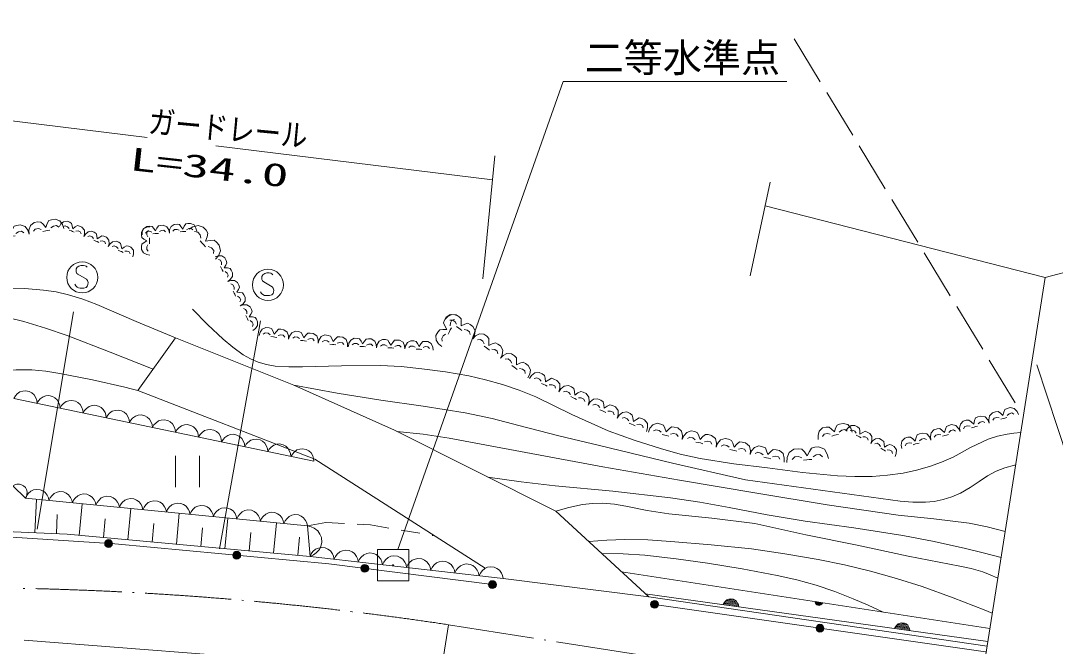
# Model space of a CAD drawing. Units: millimetres, scale not verified. Extents: x 73002 to 713002, y 433 to 360433.
# Drawn here: x 237734 to 303878, y 271342 to 311302 of the extents above; entities that cross this region are included whole.
import ezdxf
from ezdxf.enums import TextEntityAlignment as Align

# ---------------------------------------------------------------- set-up
doc = ezdxf.new("R2010")
doc.units = ezdxf.units.MM
doc.header["$LTSCALE"] = 1000
for name, pattern in [('USER1', [7.000001, 5.508197, -0.688525, 0.114754, -0.688525]), ('USER3', [4, 3.2, -0.8]), ('USER5', [2, 1.2, -0.8])]:
    doc.linetypes.add(name, pattern=pattern)
for name, color, linetype, lineweight in [('S-BGD', 1, 'Continuous', 13), ('S-BGD-HTXT', 6, 'Continuous', 13), ('S-BMK', 5, 'USER1', 13)]:
    doc.layers.add(name, color=color, linetype=linetype, lineweight=lineweight)
doc.styles.add('ＭＳ ゴシック', font='')
doc.styles.get('ＭＳ ゴシック').set_extended_font_data('MS Gothic')

# ---------------------------------------------------------------- blocks, each defined once
blk = doc.blocks.new('BUHIN27')
at = {"color": 1, "linetype": 'Continuous', "lineweight": 13}
blk.add_lwpolyline([(751, -73), (712, 105), (636, 260), (505, 440), (349, 546), (178, 620), (-55, 642), (-237, 603), (-411, 529), (-574, 378), (-674, 240), (-751, 73)], dxfattribs=at)
blk = doc.blocks.new('BUHIN29')
at = {"color": 1, "linetype": 'Continuous', "lineweight": 13}
blk.add_lwpolyline([(772, -88), (734, 96), (659, 257), (528, 444), (368, 556), (193, 635), (-46, 662), (-234, 625), (-414, 552), (-584, 399), (-690, 258), (-772, 88)], dxfattribs=at)
blk = doc.blocks.new('BUHIN31')
at = {"color": 1, "linetype": 'Continuous', "lineweight": 13}
blk.add_lwpolyline([(738, -154), (718, 27), (660, 189), (550, 382), (406, 504), (244, 596), (15, 644), (-170, 625), (-350, 570), (-528, 438), (-643, 312), (-738, 154)], dxfattribs=at)
blk = doc.blocks.new('BUHIN77')
at = {"color": 1, "linetype": 'Continuous', "lineweight": 13}
for radius in [249, 220, 191, 161, 132, 97.5, 67.5, 38.8, 7.5]:
    blk.add_circle((0, 0), radius, dxfattribs=at)
blk = doc.blocks.new('BUHIN80')
at = {"color": 1, "linetype": 'Continuous', "lineweight": 13}
for radius in [249, 220, 191, 161, 132, 97.5, 67.5, 38.8, 7.5]:
    blk.add_circle((0, 0), radius, dxfattribs=at)
blk = doc.blocks.new('BUHIN82')
at = {"color": 1, "linetype": 'Continuous', "lineweight": 13}
for radius in [249, 220, 191, 161, 132, 97.5, 67.5, 38.8, 7.5]:
    blk.add_circle((0, 0), radius, dxfattribs=at)
blk = doc.blocks.new('BUHIN122')
at = {"color": 1, "linetype": 'Continuous', "lineweight": 13}
for points in [[(-1114, -181), (-1116, 76), (-1025, 360), (-794, 557), (-554, 596), (-358, 588), (-210, 446), (-41, 251), (57, 495), (157, 689), (332, 740), (555, 776), (862, 677), (1035, 425), (1114, 181)], [(-328, 118), (-509, 175), (-715, 141), (-835, 2)], [(224, 65), (72, 52), (-45, 33), (-228, -3)], [(787, 259), (644, 367), (443, 335), (278, 222)]]:
    blk.add_lwpolyline(points, dxfattribs=at)
blk = doc.blocks.new('BUHIN123')
at = {"color": 1, "linetype": 'Continuous', "lineweight": 13}
for points in [[(-783, 321), (-683, 486), (-514, 632), (-289, 667), (-120, 598), (1, 516), (41, 367), (72, 176), (230, 294), (370, 379), (502, 343), (659, 279), (816, 95), (828, -134), (783, -321)], [(-163, 204), (-257, 311), (-401, 370), (-533, 328)], [(169, -46), (66, 5), (-16, 39), (-147, 88)], [(605, -143), (555, -17), (414, 40), (265, 33)]]:
    blk.add_lwpolyline(points, dxfattribs=at)
blk = doc.blocks.new('BUHIN125')
at = {"color": 1, "linetype": 'Continuous', "lineweight": 13}
for points in [[(-873, -60), (-856, 138), (-766, 351), (-573, 487), (-385, 500), (-235, 480), (-130, 360), (-14, 196), (79, 378), (170, 521), (309, 548), (483, 560), (714, 462), (829, 255), (873, 60)], [(-245, 115), (-380, 171), (-542, 160), (-645, 61)], [(178, 34), (59, 35), (-33, 28), (-176, 14)], [(626, 144), (523, 238), (366, 227), (231, 152)]]:
    blk.add_lwpolyline(points, dxfattribs=at)
blk = doc.blocks.new('BUHIN127')
at = {"color": 1, "linetype": 'Continuous', "lineweight": 13}
for points in [[(-402, 783), (-211, 846), (21, 846), (223, 722), (309, 554), (350, 407), (281, 263), (176, 90), (381, 77), (548, 49), (628, -68), (709, -225), (709, -477), (564, -665), (402, -783)], [(9, 272), (8, 419), (-67, 564), (-199, 620)], [(102, -150), (56, -41), (13, 41), (-57, 169)], [(381, -521), (427, -389), (355, -248), (232, -153)]]:
    blk.add_lwpolyline(points, dxfattribs=at)
blk = doc.blocks.new('BUHIN128')
at = {"color": 1, "linetype": 'Continuous', "lineweight": 13}
for points in [[(-944, 120), (-883, 329), (-742, 536), (-508, 640), (-305, 614), (-149, 561), (-63, 411), (27, 212), (164, 387), (292, 519), (445, 519), (634, 494), (859, 341), (938, 96), (944, -120)], [(-237, 174), (-369, 263), (-544, 285), (-674, 201)], [(196, -1), (70, 25), (-29, 37), (-185, 52)], [(698, 21), (608, 143), (438, 165), (278, 113)]]:
    blk.add_lwpolyline(points, dxfattribs=at)
blk = doc.blocks.new('BUHIN129')
at = {"color": 1, "linetype": 'Continuous', "lineweight": 13}
for points in [[(-903, 40), (-863, 242), (-745, 449), (-531, 567), (-337, 558), (-185, 520), (-92, 384), (9, 203), (125, 379), (236, 515), (381, 526), (562, 518), (787, 390), (881, 165), (903, -40)], [(-238, 146), (-370, 220), (-538, 228), (-655, 138)], [(186, 14), (65, 29), (-30, 33), (-179, 35)], [(660, 75), (565, 183), (402, 190), (255, 129)]]:
    blk.add_lwpolyline(points, dxfattribs=at)
blk = doc.blocks.new('BUHIN131')
at = {"color": 1, "linetype": 'Continuous', "lineweight": 13}
for points in [[(-883, 622), (-712, 799), (-460, 932), (-170, 913), (20, 779), (148, 642), (155, 446), (140, 199), (370, 301), (569, 366), (722, 284), (899, 160), (1043, -114), (992, -402), (883, -622)], [(-145, 301), (-231, 460), (-394, 575), (-570, 560)], [(197, -105), (84, -13), (-9, 53), (-158, 151)], [(712, -350), (686, -180), (527, -68), (339, -34)]]:
    blk.add_lwpolyline(points, dxfattribs=at)
blk = doc.blocks.new('BUHIN132')
at = {"color": 1, "linetype": 'Continuous', "lineweight": 13}
for points in [[(-935, 422), (-808, 617), (-596, 786), (-322, 820), (-121, 730), (23, 625), (65, 443), (95, 210), (291, 347), (464, 443), (622, 395), (809, 310), (993, 81), (997, -196), (935, -422)], [(-189, 254), (-298, 388), (-471, 466), (-632, 420)], [(202, -63), (80, 3), (-18, 47), (-174, 112)], [(727, -198), (672, -44), (504, 32), (323, 29)]]:
    blk.add_lwpolyline(points, dxfattribs=at)
blk = doc.blocks.new('BUHIN133')
at = {"color": 1, "linetype": 'Continuous', "lineweight": 13}
for points in [[(-1084, 241), (-992, 476), (-805, 702), (-522, 799), (-289, 747), (-113, 668), (-29, 484), (54, 244), (232, 432), (394, 572), (573, 555), (790, 507), (1035, 305), (1100, 11), (1084, -241)], [(-257, 228), (-401, 345), (-602, 390), (-762, 306)], [(228, -22), (84, 21), (-30, 46), (-210, 81)], [(814, -50), (722, 101), (527, 145), (335, 102)]]:
    blk.add_lwpolyline(points, dxfattribs=at)
blk = doc.blocks.new('BUHIN136')
at = {"color": 1, "linetype": 'Continuous', "lineweight": 13}
for points in [[(-783, 422), (-661, 583), (-468, 716), (-229, 729), (-60, 638), (58, 539), (83, 379), (95, 176), (273, 282), (429, 355), (562, 303), (719, 219), (864, 10), (850, -231), (783, -422)], [(-148, 231), (-234, 353), (-379, 431), (-521, 402)], [(171, -67), (70, -2), (-13, 42), (-144, 108)], [(616, -216), (578, -79), (438, -3), (281, 5)]]:
    blk.add_lwpolyline(points, dxfattribs=at)
blk = doc.blocks.new('BUHIN137')
at = {"color": 1, "linetype": 'Continuous', "lineweight": 13}
for points in [[(-934, -271), (-962, -51), (-913, 200), (-737, 393), (-536, 452), (-368, 465), (-226, 360), (-61, 210), (-3, 429), (62, 605), (206, 667), (393, 721), (666, 669), (840, 472), (934, 271)], [(-293, 67), (-453, 96), (-626, 46), (-714, -86)], [(185, 79), (56, 52), (-42, 23), (-195, -26)], [(646, 304), (512, 381), (344, 333), (215, 219)]]:
    blk.add_lwpolyline(points, dxfattribs=at)
blk = doc.blocks.new('BUHIN214')
at = {"color": 1, "linetype": 'Continuous', "lineweight": 13}
for p, q in [((-770, 1000), (-770, -1000)), ((765, -1000), (765, 1000))]:
    blk.add_line(p, q, dxfattribs=at)
blk = doc.blocks.new('BUHIN215')
at = {"color": 1, "linetype": 'Continuous', "lineweight": 13}
blk.add_lwpolyline([(310, 645), (255, 705), (180, 740), (75, 760), (-80, 760), (-210, 725), (-320, 650), (-385, 540), (-390, 425), (-385, 350), (-345, 250), (-275, 195), (270, -120), (330, -210), (370, -335), (360, -455), (325, -550), (255, -640), (100, -685), (-130, -685), (-230, -670), (-325, -625), (-405, -550), (-475, -435)], dxfattribs=at)
blk.add_circle((0, 0), 995, dxfattribs=at)
blk = doc.blocks.new('BUHIN221')
at = {"color": 1, "linetype": 'Continuous', "lineweight": 13}
for p, q in [((-462, 127), (479, -4)), ((463, 62), (-428, 186)), ((-383, 243), (432, 129)), ((396, 197), (-325, 298)), ((-256, 351), (343, 268)), ((235, 346), (-134, 397))]:
    blk.add_line(p, q, dxfattribs=at)
blk.add_lwpolyline([(-495, 69), (-440, 177), (-369, 266), (-258, 361), (-140, 406), (-19, 427), (135, 405), (246, 352), (347, 277), (428, 155), (474, 50), (495, -69)], close=True, dxfattribs=at)

msp = doc.modelspace()

# ---------------------------------------------------------------- linework, layer by layer
at = {"layer": 'S-BGD', "linetype": 'USER3'}
msp.add_line((287189, 310140), (301384, 286774), dxfattribs=at)
at = {"layer": 'S-BGD'}
for p, q in [((261850, 277520), (272416, 307411)), ((272416, 307411), (286707, 307411)), ((241118, 292708), (238787, 278822)), ((253062, 292126), (250440, 277559)), ((247629, 291039), (245221, 287688)), ((255189, 288029), (247629, 291039)), ((261629, 285149), (255189, 288029)), ((237302, 287175), (256483, 283158)), ((245221, 287688), (256530, 283290)), ((271944, 279965), (261629, 285149)), ((256530, 283290), (267421, 276326)), ((237236, 281602), (238040, 280798)), ((238040, 280798), (256066, 279041)), ((238639, 278591), (238739, 280730)), ((241478, 278424), (241661, 280445)), ((244584, 278141), (244766, 280143)), ((247690, 277859), (247870, 279840)), ((277887, 274501), (271944, 279965)), ((240014, 278526), (240072, 279768)), ((243031, 278283), (243140, 279489)), ((246137, 278000), (246245, 279195)), ((250796, 277577), (250974, 279537)), ((253902, 277294), (254079, 279235)), ((240701, 278494), (232453, 278879)), ((256232, 277083), (240701, 278494)), ((249243, 277718), (249350, 278900)), ((252349, 277436), (252456, 278606)), ((256066, 279041), (256232, 277083)), ((255455, 277153), (255561, 278311)), ((256232, 277083), (268584, 275677)), ((299699, 272485), (276148, 276100)), ((268584, 275677), (277887, 274501)), ((299568, 271652), (277668, 274703)), ((277887, 274501), (299520, 271344)), ((278257, 274018), (299405, 270979)), ((288995, 274096), (288525, 274169)), ((288533, 274136), (288978, 274067)), ((288955, 274039), (288548, 274102)), ((288566, 274067), (288925, 274012)), ((288891, 273986), (288592, 274032)), ((288645, 273992), (288829, 273964)), ((237947, 271734), (250013, 270787))]:
    msp.add_line(p, q, dxfattribs=at)
at = {"layer": 'S-BGD', "linetype": 'USER5'}
for p, q in [((256066, 279041), (257240, 279256)), ((257240, 279256), (260092, 279096)), ((260092, 279096), (264110, 278413))]:
    msp.add_line(p, q, dxfattribs=at)
at = {"layer": 'S-BGD'}
for points in [[(245999, 296336), (245796, 296367), (245584, 296476), (245457, 296683), (245457, 296878), (245489, 297031), (245620, 297131), (245796, 297239), (245615, 297347), (245475, 297451), (245457, 297596), (245457, 297776), (245575, 298007), (245796, 298111), (245999, 298142)], [(245895, 297894), (245792, 297795), (245792, 297632), (245859, 297487)], [(248499, 297988), (248745, 298144), (249073, 298227), (249402, 298123), (249583, 297916), (249693, 297723), (249646, 297494), (249559, 297214), (249853, 297267), (250099, 297287), (250253, 297150), (250422, 296957), (250512, 296602), (250373, 296284), (250185, 296061)], [(249259, 297411), (249205, 297619), (249049, 297797), (248842, 297829)], [(245864, 296995), (245796, 296860), (245796, 296692), (245891, 296579)], [(245977, 297424), (245968, 297302), (245968, 297207), (245972, 297058)], [(249539, 296848), (249435, 296987), (249346, 297088), (249202, 297243)], [(250064, 296423), (250082, 296626), (249930, 296799), (249723, 296890)], [(236812, 294222), (238008, 294188), (239196, 294094), (240003, 293975), (240798, 293797), (241709, 293512), (242605, 293168), (245123, 292099), (247629, 291039)], [(236796, 292356), (237934, 292080), (239327, 291670), (240710, 291200), (243464, 290140), (246202, 289053)], [(248726, 292875), (249678, 291893), (250674, 290953), (251294, 290440), (251958, 289970), (252426, 289704), (252925, 289490), (253457, 289339), (254008, 289246), (254874, 289185), (255759, 289184), (258254, 289267), (260727, 289288), (262053, 289207), (263378, 289066), (264888, 288869), (266388, 288613), (267460, 288371), (268527, 288068), (269605, 287699), (270661, 287272), (272964, 286156), (275288, 285096), (276946, 284507), (278632, 283971), (279894, 283625), (281169, 283339), (283317, 283007), (285487, 282733), (287715, 282453), (289958, 282232), (291059, 282182), (292169, 282192), (293156, 282267), (294150, 282403), (295005, 282582), (295845, 282819), (296610, 283095), (297352, 283427), (298462, 284031), (299586, 284571), (300188, 284760), (300810, 284891), (301236, 284955), (301667, 285004)], [(264650, 290501), (264453, 290656), (264291, 290899), (264281, 291197), (264397, 291404), (264523, 291549), (264723, 291576), (264976, 291586), (264848, 291810), (264761, 292005), (264828, 292170), (264937, 292363), (265200, 292538), (265499, 292516), (265734, 292428)], [(265475, 292225), (265304, 292181), (265207, 292008), (265192, 291813)], [(264902, 291285), (264748, 291181), (264648, 291003), (264681, 290826)], [(265279, 291675), (265197, 291551), (265140, 291449), (265055, 291288)], [(236448, 288933), (237448, 288994), (238445, 288995), (239336, 288909), (240233, 288762), (242324, 288359), (244398, 287898), (244805, 287795), (245221, 287688)], [(255189, 288029), (257968, 287512), (260758, 287054), (263462, 286687), (266154, 286260), (267871, 285888), (269576, 285456), (272148, 284782), (274744, 284163), (279408, 283038), (284078, 281973), (289016, 281303), (293963, 280619), (294769, 280552), (295580, 280545), (296143, 280599), (296706, 280714), (297267, 280893), (297810, 281131), (298425, 281476), (299016, 281876), (299535, 282228), (300087, 282529), (300661, 282744), (301261, 282905), (301301, 282915), (301340, 282924)], [(288724, 284548), (288708, 284800), (288781, 285084), (288997, 285291), (289230, 285343), (289423, 285346), (289577, 285215), (289754, 285033), (289836, 285278), (289923, 285474), (290092, 285534), (290309, 285582), (290616, 285503), (290800, 285265), (290892, 285030)], [(290566, 285088), (290420, 285186), (290224, 285143), (290069, 285023)], [(261787, 285070), (263458, 284884), (265136, 284638), (270037, 283711), (274946, 282800), (279859, 281945), (284787, 281121), (289303, 280387), (293834, 279711), (296103, 279487), (298369, 279203), (299521, 278967), (300672, 278673)], [(289479, 284886), (289299, 284931), (289098, 284887), (288988, 284743)], [(290024, 284865), (289876, 284843), (289762, 284818), (289584, 284773)], [(286721, 283091), (286740, 283393), (286871, 283719), (287159, 283932), (287444, 283958), (287673, 283932), (287836, 283753), (288019, 283509), (288154, 283789), (288288, 284008), (288497, 284054), (288762, 284078), (289116, 283936), (289298, 283625), (289371, 283331)], [(287670, 283377), (287462, 283458), (287217, 283436), (287064, 283282)], [(288315, 283269), (288135, 283266), (287995, 283253), (287777, 283227)], [(288993, 283451), (288833, 283590), (288595, 283568), (288392, 283449)], [(267595, 282151), (269735, 281844), (271896, 281594), (275585, 281241), (279271, 280829), (281149, 280552), (283026, 280215), (285449, 279745), (287881, 279335), (291008, 278908), (294127, 278421), (296137, 278033), (298134, 277587), (299270, 277309), (300412, 277018)], [(238040, 280798), (238102, 280921), (238132, 281047), (238142, 281214), (238102, 281351), (238038, 281475), (237913, 281600), (237788, 281664), (237652, 281704), (237485, 281694), (237361, 281662), (237236, 281602)], [(271944, 279965), (272788, 280209), (273647, 280393), (274293, 280464), (274942, 280476), (275687, 280413), (276426, 280290), (277792, 280020), (279167, 279809), (281919, 279523), (284666, 279177), (287930, 278460), (291208, 277801), (294476, 277103), (297765, 276461), (298506, 276307), (299239, 276093), (299721, 275908), (300204, 275694)], [(185845, 276234), (216807, 278260), (234191, 278513), (243752, 277880), (257429, 276614), (267894, 275284)], [(256232, 277083), (256451, 277175), (256632, 277309), (256831, 277518), (256930, 277744), (256984, 277980), (256958, 278283), (256865, 278507), (256730, 278713), (256498, 278885), (256297, 278982), (256066, 279041)], [(274051, 278028), (275201, 278129), (276355, 278170), (277823, 278133), (279292, 278035), (281876, 277830), (284450, 277566), (286582, 277256), (288707, 276887), (290392, 276546), (292072, 276145), (293725, 275677), (295362, 275152), (297353, 274439), (299334, 273667), (299593, 273563), (299852, 273457)], [(274871, 277274), (276256, 277252), (277638, 277171), (279639, 276937), (281635, 276643), (283863, 276289), (286095, 275874), (287354, 275588), (288596, 275243), (289785, 274839), (290964, 274374), (291919, 273963), (292878, 273532)]]:
    msp.add_lwpolyline(points, dxfattribs=at)
for points in [[(260539, 275522), (260539, 277522), (262539, 277522), (262539, 275522)], [(289012, 274125), (288983, 274072), (288948, 274028), (288891, 273981), (288832, 273960), (288771, 273950), (288695, 273962), (288639, 273989), (288590, 274027), (288550, 274089), (288528, 274142), (288518, 274201)]]:
    msp.add_lwpolyline(points, close=True, dxfattribs=at)
for centre, radius in [((251547, 277159), 249), ((251547, 277159), 220), ((251547, 277159), 191), ((251547, 277159), 161), ((251547, 277159), 132), ((251547, 277159), 97.5), ((251547, 277159), 67.5), ((251547, 277159), 38.8), ((251547, 277159), 7.5), ((261539, 276522), 30)]:
    msp.add_circle(centre, radius, dxfattribs=at)
at = {"layer": 'S-BGD-HTXT'}
for p, q in [((303224, 294907), (412047, 323064)), ((234785, 305195), (245821, 303842)), ((250201, 303305), (267894, 301137)), ((267288, 294806), (268040, 302668)), ((285640, 300988), (284379, 295000)), ((285320, 299468), (303224, 294907)), ((303224, 294907), (294644, 240334)), ((302695, 289319), (318045, 242668)), ((257989, 228131), (265082, 272721))]:
    msp.add_line(p, q, dxfattribs=at)
at = {"layer": 'S-BMK'}
msp.add_line((265082, 272721), (298161, 267530), dxfattribs=at)
msp.add_arc((233311, 61065), 214028, 81.46307, 94.95834, dxfattribs=at)

# ---------------------------------------------------------------- block references
at = {"layer": 'S-BGD'}
for name, p in [('BUHIN122', (239380, 297851)), ('BUHIN123', (240989, 297833)), ('BUHIN125', (248113, 297799)), ('BUHIN122', (237152, 297490)), ('BUHIN123', (242554, 297191)), ('BUHIN125', (246367, 297679)), ('BUHIN123', (244120, 296548)), ('BUHIN215', (241670, 294908)), ('BUHIN127', (250569, 295432)), ('BUHIN215', (253544, 294428)), ('BUHIN127', (251372, 293866)), ('BUHIN127', (252175, 292300)), ('BUHIN131', (265749, 291609)), ('BUHIN128', (253917, 291072)), ('BUHIN128', (255804, 290831)), ('BUHIN128', (257691, 290590)), ('BUHIN131', (267516, 290364)), ('BUHIN129', (259586, 290453)), ('BUHIN129', (261393, 290373)), ('BUHIN129', (263200, 290293)), ('BUHIN131', (269283, 289120)), ('BUHIN132', (271200, 288019)), ('BUHIN132', (273071, 287176)), ('BUHIN31', (238040, 287021)), ('BUHIN31', (239515, 286712)), ('BUHIN132', (274942, 286333)), ('BUHIN31', (240991, 286403)), ('BUHIN31', (242466, 286094)), ('BUHIN31', (243942, 285785)), ('BUHIN137', (300591, 285868)), ('BUHIN31', (245417, 285476)), ('BUHIN31', (246892, 285167)), ('BUHIN132', (276812, 285490)), ('BUHIN137', (298724, 285326)), ('BUHIN31', (248368, 284858)), ('BUHIN31', (249843, 284549)), ('BUHIN133', (278948, 284789)), ('BUHIN133', (281116, 284307)), ('BUHIN136', (291292, 284724)), ('BUHIN137', (296857, 284784)), ('BUHIN31', (251319, 284240)), ('BUHIN31', (252794, 283931)), ('BUHIN133', (283284, 283825)), ('BUHIN136', (292858, 283881)), ('BUHIN137', (294990, 284242)), ('BUHIN31', (254270, 283622)), ('BUHIN31', (255745, 283313)), ('BUHIN133', (285453, 283343)), ('BUHIN214', (248408, 282503)), ('BUHIN27', (238791, 280725)), ('BUHIN27', (240293, 280579)), ('BUHIN27', (241795, 280432)), ('BUHIN27', (243297, 280286)), ('BUHIN27', (244799, 280139)), ('BUHIN27', (246301, 279993)), ('BUHIN27', (247804, 279846)), ('BUHIN27', (249306, 279700)), ('BUHIN27', (250808, 279554)), ('BUHIN27', (252310, 279407)), ('BUHIN27', (253812, 279261)), ('BUHIN27', (255315, 279114)), ('BUHIN80', (243353, 277907)), ('BUHIN29', (257004, 276995)), ('BUHIN29', (258548, 276819)), ('BUHIN29', (260092, 276643)), ('BUHIN82', (259732, 276321)), ('BUHIN29', (261636, 276468)), ('BUHIN29', (263180, 276292)), ('BUHIN29', (264724, 276116)), ('BUHIN29', (266268, 275940)), ('BUHIN29', (267812, 275765)), ('BUHIN82', (267894, 275284)), ('BUHIN77', (278257, 274018)), ('BUHIN221', (283143, 273940)), ('BUHIN77', (288831, 272498)), ('BUHIN221', (294093, 272415))]:
    msp.add_blockref(name, p, dxfattribs=at)

# ---------------------------------------------------------------- texts
at = {"layer": 'S-BGD', "style": 'ＭＳ ゴシック'}
msp.add_text('二等水準点', height=1833, dxfattribs=at).set_placement((273786, 307471), align=Align.BOTTOM_LEFT)
at = {"layer": 'S-BGD-HTXT', "style": 'ＭＳ ゴシック'}
for s, rotation, width, p in [('ガードレール', 354.6, 0.85, (245809, 303720)), ('L=34.0', 353.7, 1.7, (244606, 301327))]:
    msp.add_text(s, height=1466, rotation=rotation, dxfattribs=dict(at, width=width)).set_placement(p, align=Align.BOTTOM_LEFT)

doc.saveas('drawing.dxf')
